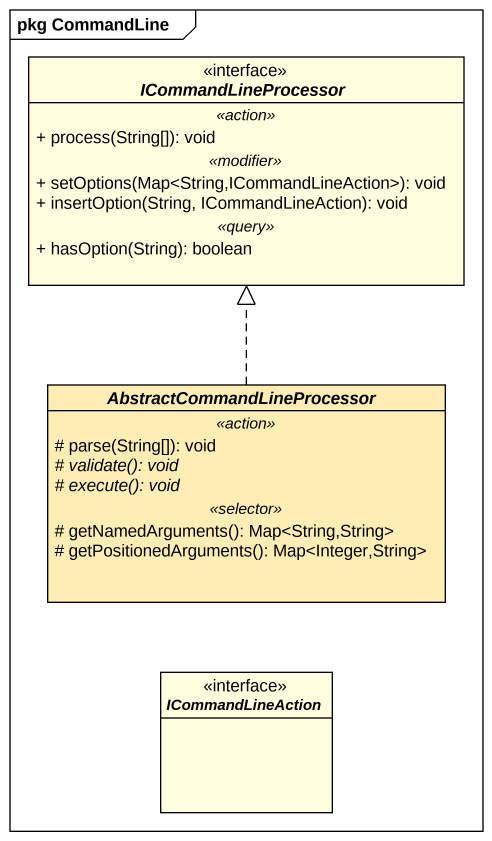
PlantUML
@startuml
mainframe pkg CommandLine
hide circle
hide empty members
skinparam classAttributeIconSize 0
interface ICommandLineProcessor <<interface>> #FFFFE0 {
  .. <<action>> ..
  + process(String[]): void
  .. <<modifier>> ..
  + setOptions(Map<String,ICommandLineAction>): void
  + insertOption(String, ICommandLineAction): void
  .. <<query>> ..
  + hasOption(String): boolean
}
abstract class AbstractCommandLineProcessor #FFEDB6 {
  .. <<action>> ..
  # parse(String[]): void
  {abstract} # validate(): void
  {abstract} # execute(): void
  .. <<selector>> ..
  # getNamedArguments(): Map<String,String>
  # getPositionedArguments(): Map<Integer,String>
}
interface ICommandLineAction <<interface>> #FFFFE0
AbstractCommandLineProcessor .up.|> ICommandLineProcessor
@enduml
